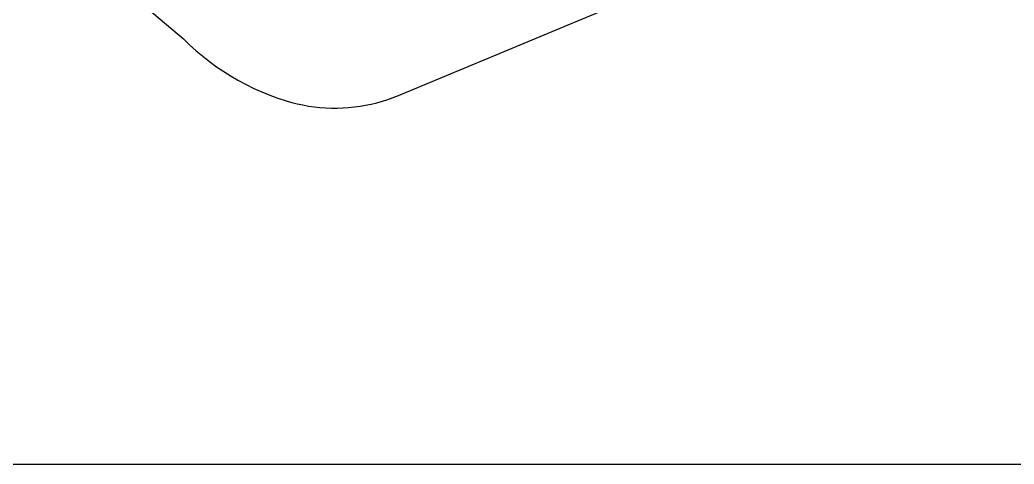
# Model space of a CAD drawing. Header units: millimetres. Extents: x 1015 to 1415, y -25 to 475.
# Drawn here: x 1058.7 to 1118.7, y -25.2 to 1.6 of the extents above; entities that cross this region are included whole.
import ezdxf

# ---------------------------------------------------------------- set-up
doc = ezdxf.new("R2010")
doc.units = ezdxf.units.MM
doc.header["$MEASUREMENT"] = 0
doc.layers.add('corte', color=1, linetype='Continuous', true_color=0xff0000)
doc.layers.add('Default', color=18, linetype='Continuous', true_color=0x000000)

msp = doc.modelspace()

# ---------------------------------------------------------------- linework, layer by layer
at = {"layer": 'corte', "linetype": 'Continuous', "lineweight": 25}
for p, q in [((1060.581, 7.255), (1068.536, 0.447)), ((1081.519, -2.956), (1101.296, 5.285)), ((1068.536, 0.447), (1068.911, 0.085)), ((1068.911, 0.085), (1069.299, -0.264)), ((1069.299, -0.264), (1069.698, -0.6)), ((1069.698, -0.6), (1070.109, -0.921)), ((1070.109, -0.921), (1070.531, -1.228)), ((1070.531, -1.228), (1070.964, -1.52)), ((1070.964, -1.52), (1071.406, -1.797)), ((1071.406, -1.797), (1071.858, -2.058)), ((1071.858, -2.058), (1072.318, -2.304)), ((1072.318, -2.304), (1072.787, -2.533)), ((1072.787, -2.533), (1073.263, -2.746)), ((1073.263, -2.746), (1073.747, -2.942)), ((1073.747, -2.942), (1074.237, -3.121)), ((1081.197, -3.084), (1081.519, -2.956)), ((1074.237, -3.121), (1074.733, -3.283)), ((1074.733, -3.283), (1075.066, -3.379)), ((1075.066, -3.379), (1075.402, -3.464)), ((1075.402, -3.464), (1075.741, -3.537)), ((1075.741, -3.537), (1076.082, -3.598)), ((1076.082, -3.598), (1076.425, -3.647)), ((1079.189, -3.609), (1079.53, -3.551)), ((1079.53, -3.551), (1079.869, -3.481)), ((1079.869, -3.481), (1080.206, -3.399)), ((1080.206, -3.399), (1080.54, -3.305)), ((1080.54, -3.305), (1080.87, -3.2)), ((1080.87, -3.2), (1081.197, -3.084)), ((1076.425, -3.647), (1076.77, -3.684)), ((1076.77, -3.684), (1077.115, -3.71)), ((1077.115, -3.71), (1077.462, -3.723)), ((1077.462, -3.723), (1077.808, -3.724)), ((1077.808, -3.724), (1078.154, -3.713)), ((1078.154, -3.713), (1078.5, -3.691)), ((1078.5, -3.691), (1078.845, -3.656)), ((1078.845, -3.656), (1079.189, -3.609))]:
    msp.add_line(p, q, dxfattribs=at)
at = {"layer": 'Default'}
msp.add_line((1015.423, -25.195), (1415.423, -25.195), dxfattribs=at)

doc.saveas('drawing.dxf')
